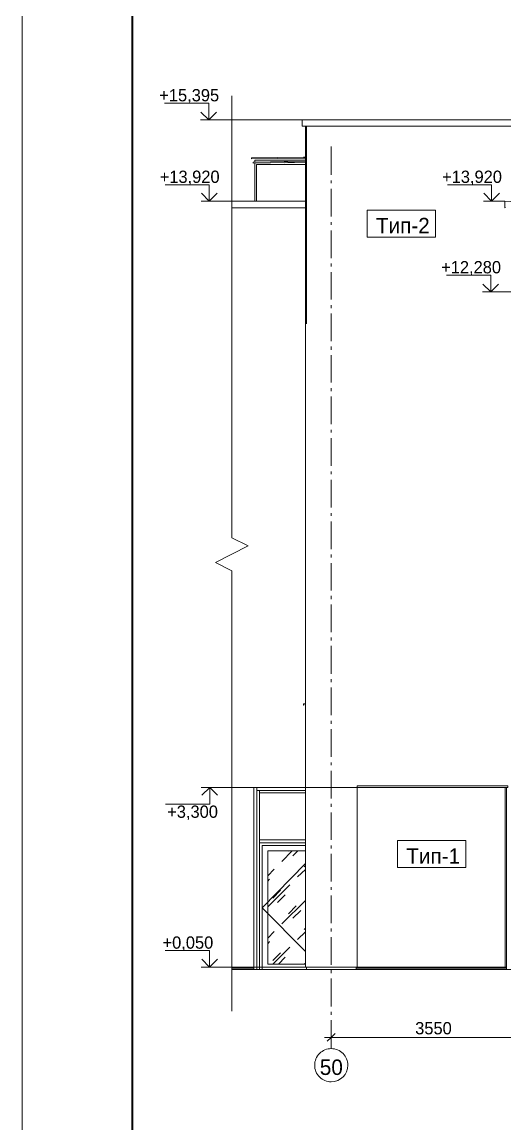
# Model space of a CAD drawing. Header units: millimetres. Extents: x 2294 to 908349, y -83289 to 219220.
# Drawn here: x 817891 to 826923, y 179874 to 200487 of the extents above; entities that cross this region are included whole.
import ezdxf

# ---------------------------------------------------------------- set-up
doc = ezdxf.new("R2010")
doc.units = ezdxf.units.MM
doc.layers.add('PDF _Геометрия', color=7, linetype='Continuous')
doc.layers.add('PDF _Текст', color=7, linetype='Continuous')

msp = doc.modelspace()

# ---------------------------------------------------------------- linework, layer by layer
at = {"layer": 'PDF _Геометрия', "lineweight": 18}
for points in [[(904737.1, 219219.5), (817891.4, 219219.5), (817891.4, 157877.6), (904737.1, 157877.6)], [(821528.6, 198804.3), (821384.3, 198660), (821235.7, 198804.3)], [(821541.7, 197283), (821393, 197134.3), (821248.8, 197283)], [(826822.5, 197283), (826673.9, 197134.3), (826529.6, 197283)], [(826800.7, 195586.8), (826656.4, 195442.5), (826507.8, 195586.8)], [(821253.1, 186021.8), (821401.8, 186166.1), (821546, 186021.8)], [(821546, 182957.3), (821397.4, 182808.7), (821253.1, 182957.3)]]:
    msp.add_lwpolyline(points, dxfattribs=at)
at = {"layer": 'PDF _Геометрия', "lineweight": 40}
msp.add_lwpolyline([(904230, 218703.7), (904230, 158393.4), (819954.8, 158393.4), (819954.8, 218703.7)], close=True, dxfattribs=at)
at = {"layer": 'PDF _Геометрия', "lineweight": 9}
for points in [[(823325.3, 198660), (821620.4, 198660), (821384.3, 198660), (821384.3, 198970.4), (820558.1, 198970.4)], [(821817.1, 181986.8), (821817.1, 190222.9), (821506.7, 190375.9), (822123.1, 190686.3), (821817.1, 190839.3), (821817.1, 199105.9)], [(821537.3, 198660), (821231.3, 198660)], [(823189.8, 198542), (823189.8, 186166.1), (822306.7, 186166.1), (822280.5, 186166.1), (822280.5, 186113.6), (822332.9, 186113.6), (822332.9, 185160.6), (822332.9, 182760.6)], [(823128.5, 198542), (823128.5, 198660), (842708.8, 198660), (842708.8, 198542)], [(823128.5, 198660), (823128.5, 198542), (842708.8, 198542), (842708.8, 198660)], [(823211.6, 198542), (823211.6, 194843.6)], [(823675, 197628.3), (823675, 198161.7)], [(823189.8, 197938.7), (823154.8, 197938.7), (822179.9, 197925.6), (822179.9, 197947.5), (823154.8, 197960.6), (823189.8, 197960.6)], [(823189.8, 197903.7), (822245.5, 197903.7), (822245.5, 197868.8)], [(822796.3, 197855.6), (823185.4, 197864.4), (822214.9, 197846.9), (822214.9, 197868.8), (823185.4, 197881.9), (822796.3, 197877.5)], [(822245.5, 197846.9), (822245.5, 197134.3)], [(823189.8, 197825), (822276.1, 197825), (822276.1, 197134.3)], [(823675, 197470.9), (823675, 197523.4)], [(822118.7, 197134.3), (821699, 197134.3), (821393, 197134.3), (821393, 197444.7), (820566.8, 197444.7)], [(823675, 196850.2), (823675, 197366)], [(826918.7, 197134.3), (826809.4, 197134.3), (826673.9, 197134.3), (826673.9, 197444.7), (825847.7, 197444.7)], [(821550.4, 197134.3), (821240, 197134.3)], [(821817.1, 197134.3), (823189.8, 197134.3)], [(826831.3, 197134.3), (826520.9, 197134.3)], [(821817.1, 197011.9), (823189.8, 197011.9)], [(823675, 196692.8), (823675, 196745.3)], [(823675, 196072), (823675, 196587.9)], [(823675, 195914.7), (823675, 195971.5)], [(823675, 195293.9), (823675, 195809.8)], [(828217.1, 195442.5), (826691.4, 195442.5), (826656.4, 195442.5), (826656.4, 195752.9), (825830.2, 195752.9)], [(826813.8, 195442.5), (826503.4, 195442.5)], [(823675, 195136.5), (823675, 195193.4)], [(823675, 194515.8), (823675, 195036)], [(823189.8, 187739.8), (823189.8, 190502.7), (823189.8, 191350.7), (823189.8, 194843.6)], [(823189.8, 187739.8), (823189.8, 190502.7), (823189.8, 191350.7), (823189.8, 194843.6)], [(823189.8, 187739.8), (823189.8, 190502.7), (823189.8, 191350.7), (823189.8, 194843.6)], [(823189.8, 187739.8), (823189.8, 190502.7), (823189.8, 191350.7), (823189.8, 194843.6)], [(823189.8, 187739.8), (823189.8, 190502.7), (823189.8, 191350.7), (823189.8, 194843.6)], [(823189.8, 187739.8), (823189.8, 190502.7), (823189.8, 191350.7), (823189.8, 194843.6)], [(823675, 194358.4), (823675, 194415.2)], [(823675, 193742), (823675, 194257.8)], [(823675, 193580.2), (823675, 193637.1)], [(823675, 192963.9), (823675, 193479.7)], [(823675, 192806.5), (823675, 192858.9)], [(823675, 192185.7), (823675, 192701.6)], [(823675, 192028.3), (823675, 192080.8)], [(823675, 191407.6), (823675, 191923.4)], [(823675, 191250.2), (823675, 191302.7)], [(823675, 190629.4), (823675, 191145.3)], [(823675, 190472.1), (823675, 190524.5)], [(823675, 189851.3), (823675, 190367.1)], [(823675, 189693.9), (823675, 189750.7)], [(823675, 189073.2), (823675, 189589)], [(823675, 188915.8), (823675, 188972.6)], [(823675, 188295), (823675, 188815.2)], [(823675, 188137.6), (823675, 188194.5)], [(823675, 187521.2), (823675, 188037.1)], [(823189.8, 187739.8), (823154.8, 187735.5), (823154.8, 187709.2)], [(823154.8, 187713.6), (823154.8, 187735.5), (823189.8, 187735.5)], [(823154.8, 187709.2), (823159.2, 187709.2), (823163.5, 187713.6), (823163.5, 187718)], [(823163.5, 187718), (823154.8, 187713.6)], [(823154.8, 187713.6), (823154.8, 187713.6)], [(823189.8, 187718), (823189.8, 187735.5)], [(823189.8, 187718), (823189.8, 187735.5)], [(823189.8, 187718), (823189.8, 187735.5)], [(823189.8, 187718), (823189.8, 187735.5)], [(823189.8, 187718), (823189.8, 187735.5)], [(823189.8, 187718), (823189.8, 187735.5)], [(823675, 187359.5), (823675, 187416.3)], [(823675, 186743.1), (823675, 187259)], [(828422.5, 186765), (827753.7, 186765), (827753.7, 182760.6), (828422.5, 182760.6), (821817.1, 182760.6)], [(823675, 186585.7), (823675, 186638.2)], [(823675, 185965), (823675, 186480.8)], [(824523.1, 186166.1), (824912.2, 186166.1), (821401.8, 186166.1), (821401.8, 185855.7), (820575.6, 185855.7)], [(821554.8, 186166.1), (821244.4, 186166.1)], [(821817.1, 182791.2), (822228, 182791.2), (822228, 182808.7), (821817.1, 182808.7), (822228, 182808.7), (821817.1, 182808.7), (822228, 182808.7), (822228, 186166.1)], [(826949.3, 182760.6), (826949.3, 185160.6), (826949.3, 186091.7), (826949.3, 186166.1), (824160.2, 186166.1), (824160.2, 182808.7), (823189.8, 182808.7), (823189.8, 186166.1), (823211.6, 186166.1), (823189.8, 186166.1)], [(823364.6, 182760.6), (824138.4, 182760.6), (824138.4, 182808.7), (826927.4, 182808.7), (826927.4, 186166.1), (826949.3, 186166.1)], [(823189.8, 186065.5), (822332.9, 186065.5), (822332.9, 186113.6), (823189.8, 186113.6), (822306.7, 186113.6), (822280.5, 186113.6), (822280.5, 185160.6), (822280.5, 182760.6)], [(823675, 185807.6), (823675, 185860)], [(823675, 185186.8), (823675, 185702.7)], [(823189.8, 185134.4), (822332.9, 185134.4), (822332.9, 185186.8), (823189.8, 185186.8)], [(822385.4, 182760.6), (822385.4, 185081.9), (823189.8, 185081.9), (822385.4, 185081.9), (822385.4, 182760.6), (823211.6, 182760.6), (823211.6, 182808.7)], [(822752.6, 184784.6), (822944.9, 184981.4)], [(822875, 184977), (822879.4, 184981.4)], [(822958.1, 184889.6), (823049.9, 184981.4)], [(823675, 185029.4), (823675, 185081.9)], [(823675, 184408.7), (823675, 184924.5)], [(823189.8, 184745.3), (822385.4, 183919.1), (823189.8, 183097.2)], [(823167.9, 184684.1), (823189.8, 184706)], [(822485.9, 184518), (822608.3, 184640.4)], [(823045.5, 184496.1), (823189.8, 184636)], [(822485.9, 184417.4), (822520.9, 184452.4)], [(822485.9, 183936.6), (822901.2, 184347.5)], [(823675, 184251.3), (823675, 184303.8)], [(822582.1, 184098.3), (822726.4, 184246.9)], [(822669.5, 184015.2), (822813.8, 184159.5)], [(823675, 183630.5), (823675, 184146.4)], [(822752.6, 183617.4), (823189.8, 184054.6)], [(822875, 183805.4), (823019.3, 183954)], [(822958.1, 183722.3), (823106.7, 183866.6)], [(822485.9, 183350.8), (822608.3, 183473.2)], [(823045.5, 183324.5), (823189.8, 183468.8)], [(823167.9, 183512.5), (823189.8, 183538.7)], [(823675, 183473.2), (823675, 183530)], [(822485.9, 183245.8), (822520.9, 183285.2)], [(823675, 182852.4), (823675, 183368.3)], [(823495.8, 182808.7), (821611.6, 182808.7), (821397.4, 182808.7), (821397.4, 183119.1), (820571.2, 183119.1)], [(822582.1, 182861.1), (822901.2, 183180.3)], [(822582.1, 182931.1), (822726.4, 183075.4)], [(822687, 182861.1), (822813.8, 182992.3)], [(823167.9, 182861.1), (823189.8, 182883)], [(821554.8, 182808.7), (821244.4, 182808.7)], [(823675, 182695), (823675, 182751.9)], [(826931.8, 182808.7), (826949.3, 182808.7), (824138.4, 182808.7)], [(826949.3, 182808.7), (824138.4, 182808.7), (826949.3, 182808.7)], [(824138.4, 182791.2), (826949.3, 182791.2)], [(826931.8, 182760.6), (826193, 182760.6)], [(823675, 182074.3), (823675, 182594.5)], [(823675, 181916.9), (823675, 181973.7)], [(823675, 181278.6), (823675, 181816.3)], [(823675, 181392.3), (823675, 181492.8), (823675, 181615.3)], [(827465.2, 181492.8), (823548.2, 181492.8)], [(823600.7, 181422.9), (823675, 181492.8), (823744.9, 181567.2)]]:
    msp.add_lwpolyline(points, dxfattribs=at)
for points in [[(823189.8, 197881.9), (823185.4, 197881.9)], [(823185.4, 197864.4), (823189.8, 197860)], [(824343.8, 196968.2), (825624.7, 196968.2), (825624.7, 196465.5), (824343.8, 196465.5)], [(823189.8, 194843.6), (823189.8, 191350.7), (823189.8, 190502.7), (823189.8, 187739.8)], [(823189.8, 194843.6), (823189.8, 191350.7), (823189.8, 190502.7), (823189.8, 187739.8), (823189.8, 190502.7), (823189.8, 191350.7)], [(823189.8, 187735.5), (823189.8, 187718)], [(823189.8, 187735.5), (823189.8, 187718)], [(822228, 182760.6), (822228, 185160.6), (822228, 186091.7), (822228, 186166.1), (822280.5, 186166.1), (822280.5, 186091.7), (822280.5, 185160.6), (822280.5, 182760.6)], [(824160.2, 186196.7), (826975.5, 186196.7), (826975.5, 186166.1), (824160.2, 186166.1)], [(824912.2, 185173.7), (826193, 185173.7), (826193, 184671), (824912.2, 184671)], [(823189.8, 182861.1), (822485.9, 182861.1), (822485.9, 184981.4), (823189.8, 184981.4), (822485.9, 184981.4), (822485.9, 182861.1)]]:
    msp.add_lwpolyline(points, close=True, dxfattribs=at)
at = {"layer": 'PDF _Геометрия', "lineweight": 20}
msp.add_lwpolyline([(827723.1, 197020.7), (827736.2, 197029.4), (827705.6, 197086.3), (826918.7, 197134.3), (826918.7, 197011.9), (826936.2, 197020.7), (826918.7, 197016.3), (826918.7, 197134.3), (827705.6, 197086.3), (827736.2, 197029.4), (827723.1, 197020.7), (827714.3, 197038.2)], close=True, dxfattribs=at)
at = {"layer": 'PDF _Геометрия', "color": 250, "lineweight": 9, "true_color": 0x1d1d1d}
msp.add_lwpolyline([(826918.7, 197116.9), (826918.7, 197116.9)], dxfattribs=at)
at = {"layer": 'PDF _Геометрия', "lineweight": 18}
msp.add_lwpolyline([(823675, 181283, 0.4225352), (823364.6, 180972.6, 0.4172634), (823675, 180662.2, 0.4119718), (823985.4, 180972.6, 0.4172634)], format="xyb", close=True, dxfattribs=at)

# ---------------------------------------------------------------- texts
at = {"layer": 'PDF _Текст', "attachment_point": 4, "style": ''}
for s, insert, char_height in [('+15,395', (820457.5, 199097.3), 229.97), ('+13,920', (820466.2, 197571.6), 229.97), ('+13,920', (825746.9, 197571.6), 229.97), ('Тип-2', (824509.8, 196679.4), 289.45), ('+12,280', (825729.5, 195879.9), 229.97), ('+3,300', (820606.1, 185694.3), 229.97), ('Тип-1', (825078.1, 184885.2), 289.45), ('+0,050', (820518.7, 183246.3), 229.97), ('3550', (825244.2, 181663.8), 229.97), ('50', (823460.7, 180933.3), 289.45)]:
    msp.add_mtext(s, dxfattribs=dict(at, insert=insert, char_height=char_height))

doc.saveas('drawing.dxf')
